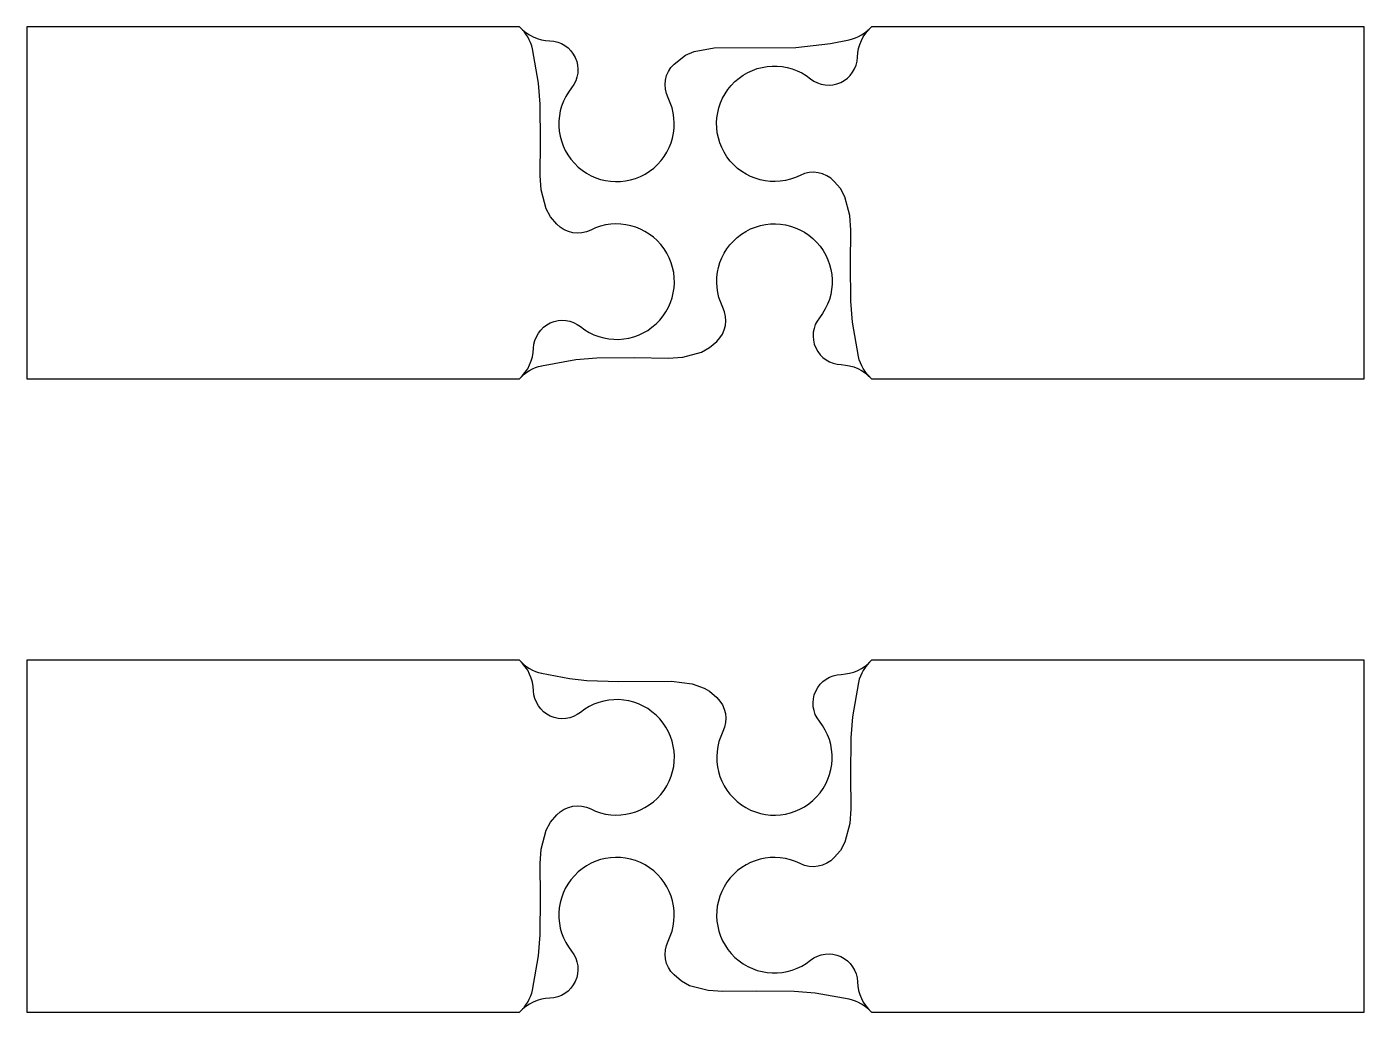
# Model space of a CAD drawing. Extents: x 0 to 190, y 0 to 140.
import ezdxf

# ---------------------------------------------------------------- set-up
doc = ezdxf.new("R2010")
doc.units = 0
doc.layers.add('1', color=7, linetype='CONTINUOUS')

msp = doc.modelspace()

# ---------------------------------------------------------------- linework, layer by layer
at = {"layer": '1', "color": 7, "linetype": 'CONTINUOUS'}
for points in [[(70.00335, 140), (0, 140), (0, 140), (0, 90), (0, 90), (70, 90)], [(119.99665, 90), (190, 90), (190, 90), (190, 140), (190, 140), (120, 140)], [(75.29603, 111.97012), (74.411375, 112.995716), (73.772284, 114.144846), (73.080777, 116.816363), (72.933989, 118.875334), (72.9944, 123.670891), (72.954772, 129.004108), (72.709483, 131.985839), (71.84889, 136.85256)], [(91.96861, 134.70397), (93.572263, 135.947008), (94.799495, 136.478633), (97.636542, 137.003311), (109.257502, 137.05902), (114.185968, 137.604905), (116.85105, 138.15111)], [(118.15111, 93.14744), (117.290517, 98.014161), (117.045228, 100.995892), (117.0056, 106.329109), (117.066011, 111.124666), (116.919223, 113.183637), (116.227716, 115.855154), (115.588625, 117.004284), (114.70397, 118.02988)], [(73.14391, 91.84827), (78.013657, 92.709262), (80.996934, 92.954595), (86.332108, 92.99417), (91.126546, 92.934), (93.18495, 93.08094), (95.855725, 93.77254), (97.004546, 94.411561), (98.02988, 95.29603)], [(70, 50), (0, 50), (0, 50), (0, 0), (0, 0), (70.00335, 0)], [(120, 0), (190, 0), (190, 0), (190, 50), (190, 50), (119.99665, 50)], [(73.14344, 48.15184), (77.091914, 47.407897), (79.556706, 47.139681), (84.087353, 46.975439), (91.572281, 47.050573), (94.53764, 46.669865), (96.230492, 46.050622), (96.992317, 45.59692), (98.02988, 44.70397)], [(118.15111, 46.85256), (117.290517, 41.985839), (117.045228, 39.004108), (117.0056, 33.670891), (117.066011, 28.875334), (116.919223, 26.816363), (116.227716, 24.144846), (115.588625, 22.995716), (114.70397, 21.97012)], [(71.84889, 3.14744), (72.709483, 8.014161), (72.954772, 10.995892), (72.9944, 16.329109), (72.933989, 21.124666), (73.080777, 23.183637), (73.772284, 25.855154), (74.411375, 27.004284), (75.29603, 28.02988)], [(116.85105, 1.84889), (111.984329, 2.709483), (109.002598, 2.954772), (103.669381, 2.9944), (98.873824, 2.933989), (96.814853, 3.080777), (94.143336, 3.772284), (92.994206, 4.411375), (91.96861, 5.29603)]]:
    msp.add_lwpolyline(points, dxfattribs=at)
for points in [[(70.000671, 139.997581, 0.204718), (74.316141, 138.002574), (74.316141, 138.002574, -0.619489), (77.39261, 131.336212), (77.39261, 131.336212, 1.831001), (91.113416, 129.878383), (91.113415, 129.878382, -0.331708), (91.968605, 134.703971)], [(71.84889, 136.852556, 0.154382), (70.003349, 140)], [(114.703971, 118.029885, 0.331708), (109.878382, 118.885075), (109.878383, 118.885074, -1.831001), (111.336212, 132.60588), (111.336212, 132.60588, 0.619489), (118.002574, 135.682349), (118.002574, 135.682349, -0.204858), (120, 140)], [(116.851046, 138.15111, 0.15453), (120.000832, 139.999248)], [(70, 90, 0.204858), (71.997426, 94.317651), (71.997426, 94.317651, -0.619496), (78.663847, 97.394072), (78.663788, 97.39412, 1.831001), (80.121617, 111.114926), (80.121618, 111.114925, -0.331708), (75.296029, 111.970115)], [(98.029885, 95.296029, 0.331708), (98.885075, 100.121618), (98.885074, 100.121617, -1.831001), (112.60588, 98.663788), (112.60588, 98.663788, 0.619489), (115.682349, 91.997426), (115.682349, 91.997426, -0.204761), (119.998497, 90.001667)], [(119.996651, 90, -0.154382), (118.15111, 93.147444)], [(69.998331, 90.001499, -0.154488), (73.147444, 91.84889)], [(69.998331, 49.998501, 0.154488), (73.147444, 48.15111)], [(75.296029, 28.029885, -0.331708), (80.121618, 28.885075), (80.121617, 28.885074, 1.831001), (78.663788, 42.60588), (78.663847, 42.605928, -0.619496), (71.997426, 45.682349), (71.997426, 45.682349, 0.204858), (70, 50)], [(98.029885, 44.703971, -0.331708), (98.885075, 39.878382), (98.885074, 39.878383, 1.831001), (112.60588, 41.336212), (112.60588, 41.336212, -0.619489), (115.682349, 48.002574), (115.682349, 48.002574, 0.204761), (119.998497, 49.998333)], [(119.996651, 50, 0.154382), (118.15111, 46.852556)], [(91.968605, 5.296029, -0.331708), (91.113415, 10.121618), (91.113416, 10.121617, 1.831001), (77.39261, 8.663788), (77.39261, 8.663788, -0.619489), (74.316141, 1.997426), (74.316141, 1.997426, 0.204718), (70.000671, 0.002419)], [(114.703971, 21.970115, -0.331708), (109.878382, 21.114925), (109.878383, 21.114926, 1.831001), (111.336212, 7.39412), (111.336212, 7.39412, -0.619489), (118.002574, 4.317651), (118.002574, 4.317651, 0.204858), (120, 0)], [(70.003349, 0, 0.154382), (71.84889, 3.147444)], [(120.000832, 0.000752, 0.15453), (116.851046, 1.84889)]]:
    msp.add_lwpolyline(points, format="xyb", dxfattribs=at)

doc.saveas('drawing.dxf')
